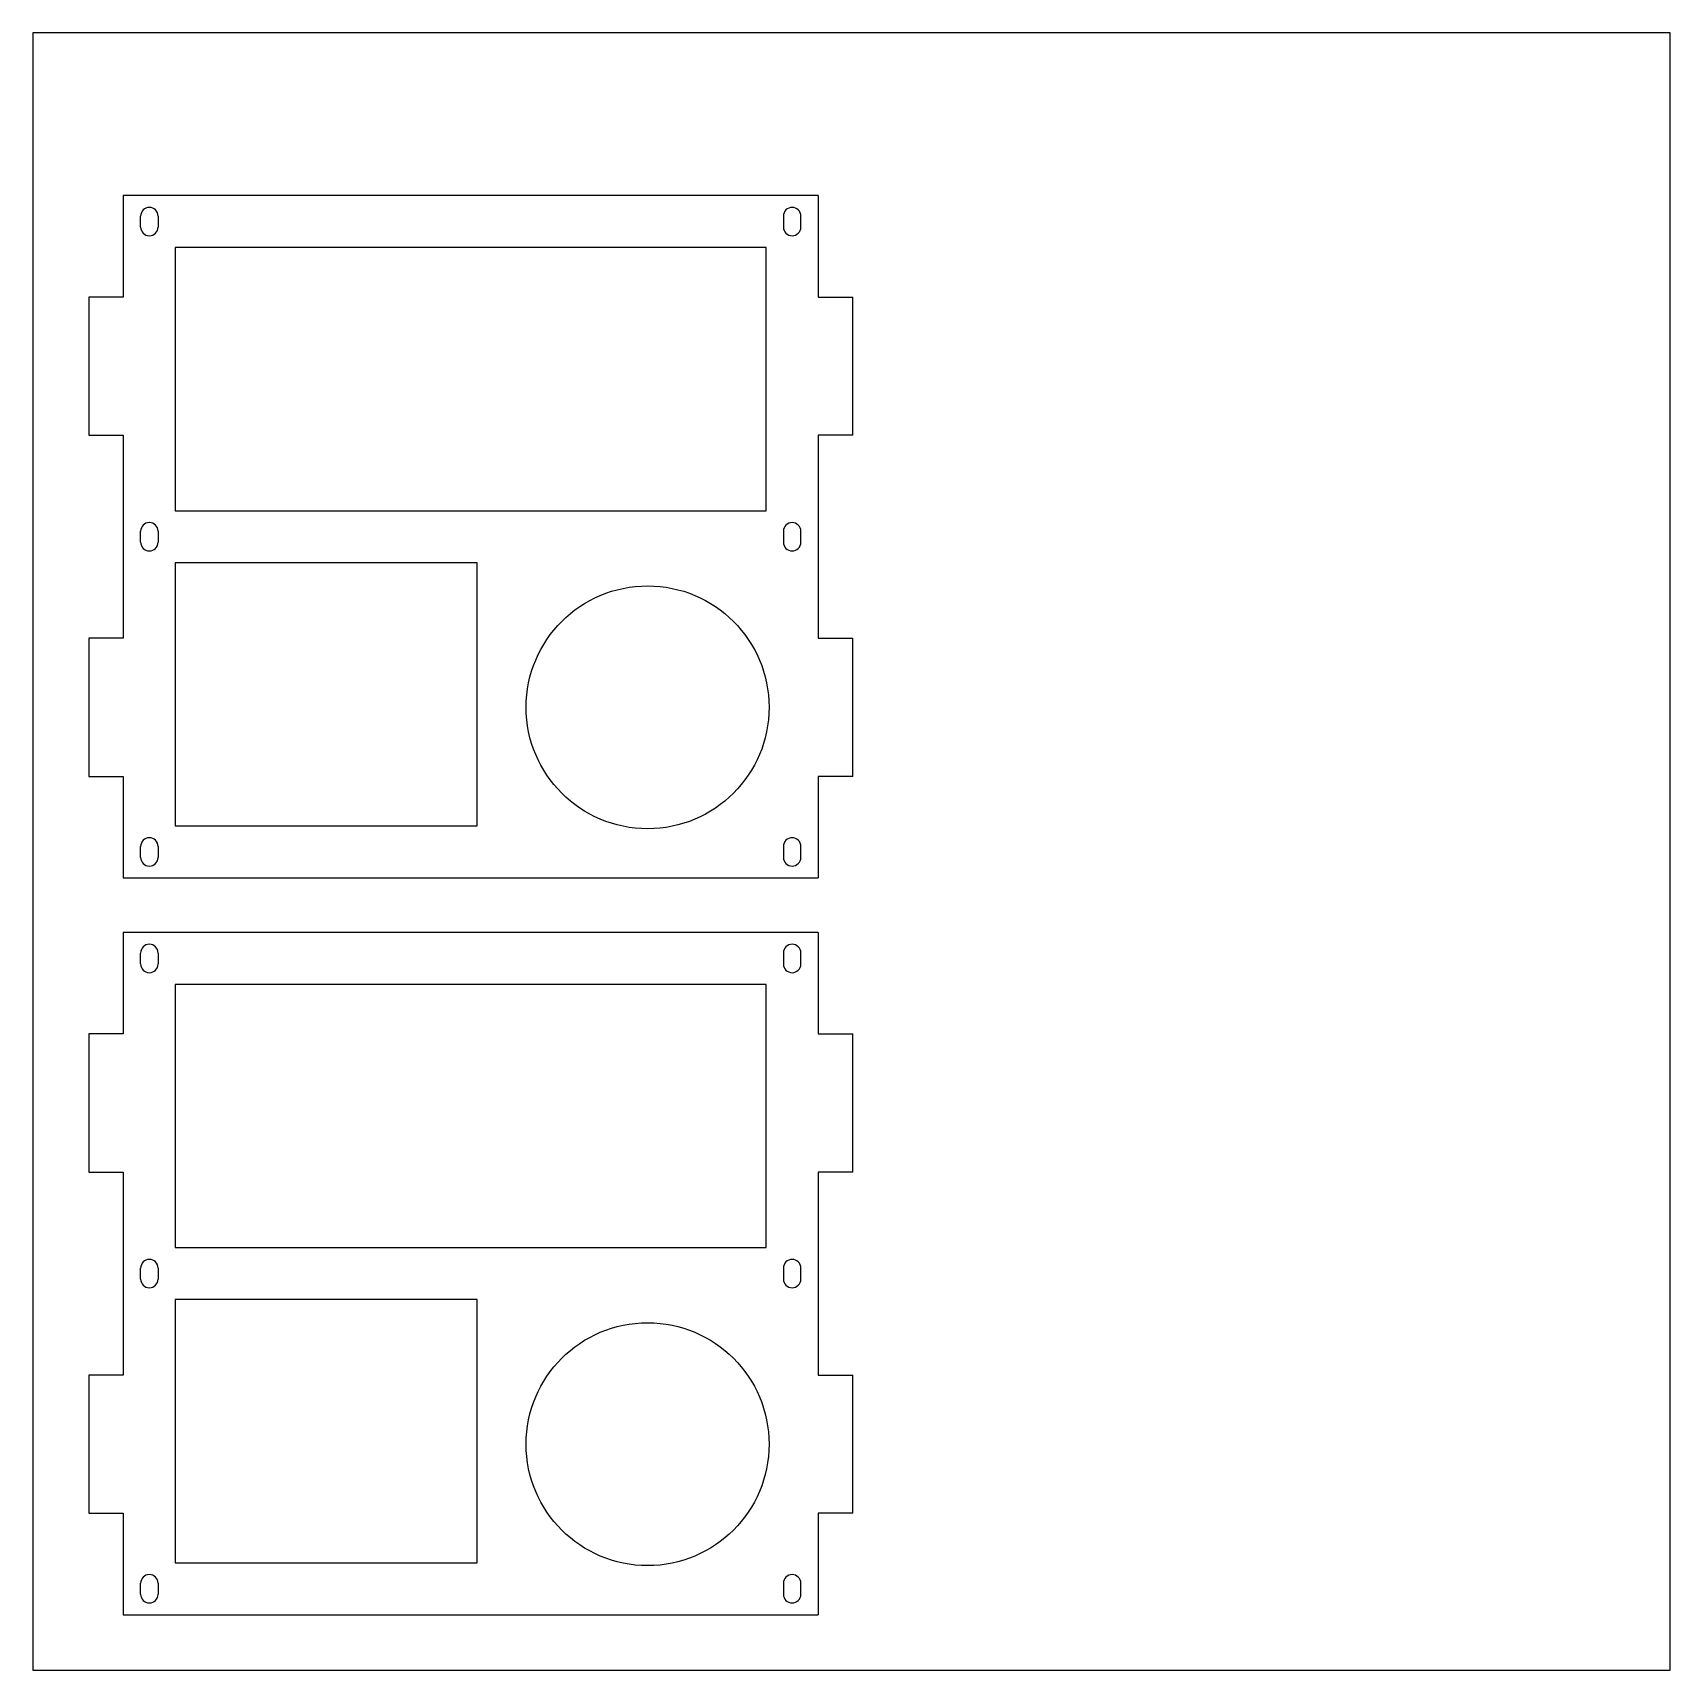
# Model space of a CAD drawing. Header units: millimetres. Extents: x 0 to 600, y 0 to 600.
import ezdxf

# ---------------------------------------------------------------- set-up
doc = ezdxf.new("R2010")
doc.units = ezdxf.units.MM

msp = doc.modelspace()

# ---------------------------------------------------------------- linework, layer by layer
at = {"color": 7, "linetype": 'Continuous', "lineweight": 25}
for p, q in [((33.19, 540.33), (33.19, 503.13)), ((287.79, 540.33), (33.19, 540.33)), ((287.79, 540.33), (287.79, 503.13)), ((39.54, 528.8), (39.54, 532.8)), ((45.94, 532.8), (45.94, 528.8)), ((275.04, 532.8), (275.04, 528.8)), ((281.44, 528.8), (281.44, 532.8)), ((52.24, 521.28), (52.24, 424.85)), ((268.74, 521.28), (52.24, 521.28)), ((268.74, 424.85), (268.74, 521.28)), ((20.49, 503.13), (20.49, 452.53)), ((33.19, 503.13), (20.49, 503.13)), ((287.79, 503.13), (300.49, 503.13)), ((300.49, 452.53), (300.49, 503.13)), ((20.49, 452.53), (33.19, 452.53)), ((33.19, 452.53), (33.19, 378.13)), ((300.49, 452.53), (287.79, 452.53)), ((287.79, 452.53), (287.79, 378.13)), ((52.24, 424.85), (268.74, 424.85)), ((39.54, 413.33), (39.54, 417.33)), ((45.94, 417.33), (45.94, 413.33)), ((275.04, 417.33), (275.04, 413.33)), ((281.44, 413.33), (281.44, 417.33)), ((52.24, 405.8), (52.24, 309.38)), ((162.79, 405.8), (52.24, 405.8)), ((162.79, 309.38), (162.79, 405.8)), ((20.49, 378.13), (20.49, 327.53)), ((33.19, 378.13), (20.49, 378.13)), ((287.79, 378.13), (300.49, 378.13)), ((300.49, 327.53), (300.49, 378.13)), ((20.49, 327.53), (33.19, 327.53)), ((33.19, 327.53), (33.19, 290.33)), ((300.49, 327.53), (287.79, 327.53)), ((287.79, 327.53), (287.79, 290.33)), ((52.24, 309.38), (162.79, 309.38)), ((39.54, 297.85), (39.54, 301.85)), ((45.94, 301.85), (45.94, 297.85)), ((275.04, 301.85), (275.04, 297.85)), ((281.44, 297.85), (281.44, 301.85)), ((33.19, 290.33), (287.79, 290.33)), ((33.19, 270.33), (33.19, 233.13)), ((287.79, 270.33), (33.19, 270.33)), ((287.79, 270.33), (287.79, 233.13)), ((39.54, 258.8), (39.54, 262.8)), ((45.94, 262.8), (45.94, 258.8)), ((275.04, 262.8), (275.04, 258.8)), ((281.44, 258.8), (281.44, 262.8)), ((52.24, 251.28), (52.24, 154.85)), ((268.74, 251.28), (52.24, 251.28)), ((268.74, 154.85), (268.74, 251.28)), ((20.49, 233.13), (20.49, 182.53)), ((33.19, 233.13), (20.49, 233.13)), ((287.79, 233.13), (300.49, 233.13)), ((300.49, 182.53), (300.49, 233.13)), ((20.49, 182.53), (33.19, 182.53)), ((33.19, 182.53), (33.19, 108.13)), ((300.49, 182.53), (287.79, 182.53)), ((287.79, 182.53), (287.79, 108.13)), ((52.24, 154.85), (268.74, 154.85)), ((39.54, 143.33), (39.54, 147.33)), ((45.94, 147.33), (45.94, 143.33)), ((275.04, 147.33), (275.04, 143.33)), ((281.44, 143.33), (281.44, 147.33)), ((52.24, 135.8), (52.24, 39.38)), ((162.79, 135.8), (52.24, 135.8)), ((162.79, 39.38), (162.79, 135.8)), ((20.49, 108.13), (20.49, 57.53)), ((33.19, 108.13), (20.49, 108.13)), ((287.79, 108.13), (300.49, 108.13)), ((300.49, 57.53), (300.49, 108.13)), ((20.49, 57.53), (33.19, 57.53)), ((33.19, 57.53), (33.19, 20.33)), ((300.49, 57.53), (287.79, 57.53)), ((287.79, 57.53), (287.79, 20.33)), ((52.24, 39.38), (162.79, 39.38)), ((39.54, 27.85), (39.54, 31.85)), ((45.94, 31.85), (45.94, 27.85)), ((275.04, 31.85), (275.04, 27.85)), ((281.44, 27.85), (281.44, 31.85)), ((33.19, 20.33), (287.79, 20.33))]:
    msp.add_line(p, q, dxfattribs=at)
msp.add_lwpolyline([(0, 0), (600, 0), (600, 600), (0, 600)], close=True)
for centre in [(225.29, 352.83), (225.29, 82.83)]:
    msp.add_circle(centre, 44.5, dxfattribs=at)
for centre, start, end in [((42.74, 532.8), 0, 180), ((278.24, 532.8), 0, 180), ((42.74, 528.8), 180, 0), ((278.24, 528.8), 180, 0), ((42.74, 417.33), 0, 180), ((278.24, 417.33), 0, 180), ((42.74, 413.33), 180, 0), ((278.24, 413.33), 180, 0), ((42.74, 301.85), 0, 180), ((278.24, 301.85), 0, 180), ((42.74, 297.85), 180, 0), ((278.24, 297.85), 180, 0), ((42.74, 262.8), 0, 180), ((278.24, 262.8), 0, 180), ((42.74, 258.8), 180, 0), ((278.24, 258.8), 180, 0), ((42.74, 147.33), 0, 180), ((278.24, 147.33), 0, 180), ((42.74, 143.33), 180, 0), ((278.24, 143.33), 180, 0), ((42.74, 31.85), 0, 180), ((278.24, 31.85), 0, 180), ((42.74, 27.85), 180, 0), ((278.24, 27.85), 180, 0)]:
    msp.add_arc(centre, 3.2, start, end, dxfattribs=at)

doc.saveas('drawing.dxf')
